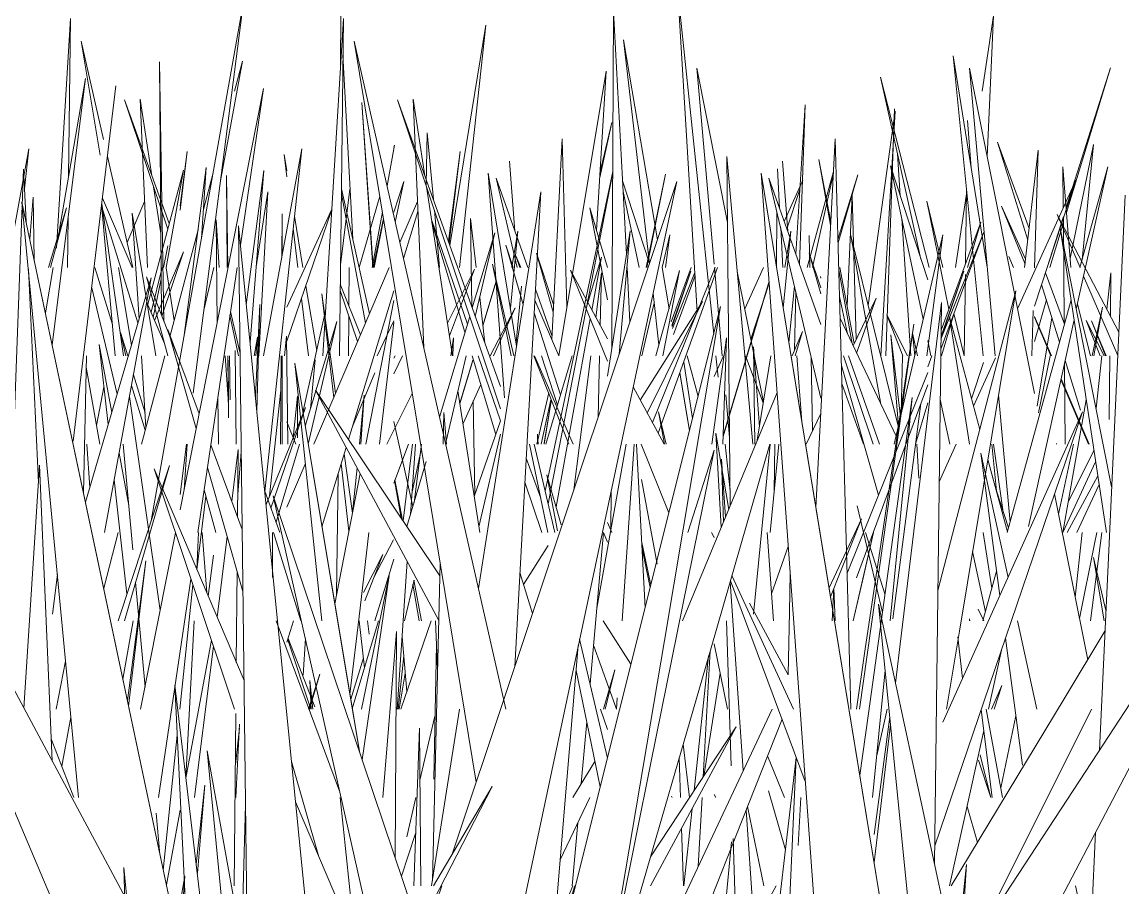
# Model space of a CAD drawing. Header units: millimetres. Extents: x -9575 to 27274, y -4387 to 11354.
# Drawn here: x -6251.98 to -6217.59, y 3088.55 to 3115.61 of the extents above; entities that cross this region are included whole.
import ezdxf

# ---------------------------------------------------------------- set-up
doc = ezdxf.new("R2010")
doc.units = ezdxf.units.MM
doc.layers.add('G-IMPT', color=8, linetype='Continuous', lineweight=9)

# ---------------------------------------------------------------- blocks, each defined once
blk = doc.blocks.new('Grass Array - 25_dwg-V14-North')
at = {"layer": 'G-IMPT'}
for p, q in [((-6230.868, 3106.545), (-6231.478, 3116.58)), ((-6230.356, 3105.85), (-6231.478, 3116.58)), ((-6238.603, 3108.625), (-6237.476, 3115.504)), ((-6238.304, 3107.931), (-6237.476, 3115.504)), ((-6233.172, 3115.046), (-6232.362, 3108.065)), ((-6233.172, 3115.046), (-6232.117, 3108.799)), ((-6232.117, 3108.799), (-6233.172, 3115.046)), ((-6247.617, 3106.445), (-6247.681, 3114.36)), ((-6247.54, 3106.251), (-6247.681, 3114.36)), ((-6221.804, 3107.949), (-6222.867, 3114.548)), ((-6221.938, 3105.172), (-6222.867, 3114.548)), ((-6233.718, 3114.074), (-6235.199, 3105.174)), ((-6235.199, 3105.174), (-6233.718, 3114.074)), ((-6233.718, 3114.074), (-6234.019, 3109.1)), ((-6219.34, 3109.806), (-6217.957, 3114.172)), ((-6219.328, 3109.657), (-6217.957, 3114.172)), ((-6223.616, 3107.931), (-6225.143, 3113.884)), ((-6223.878, 3108.197), (-6225.143, 3113.884)), ((-6241.006, 3107.931), (-6241.353, 3113.087)), ((-6241.002, 3107.931), (-6241.353, 3113.087)), ((-6227.497, 3113.014), (-6227.786, 3108.355)), ((-6227.497, 3113.014), (-6227.673, 3108.038)), ((-6227.673, 3108.038), (-6227.497, 3113.014)), ((-6224.679, 3112.817), (-6225.524, 3106.751)), ((-6224.679, 3112.817), (-6225.128, 3105.172)), ((-6225.128, 3105.172), (-6224.679, 3112.817)), ((-6233.919, 3110.75), (-6233.542, 3112.464)), ((-6233.911, 3110.883), (-6233.542, 3112.464)), ((-6222.304, 3111.049), (-6222.422, 3112.525)), ((-6239.342, 3110.521), (-6239.31, 3112.144)), ((-6239.118, 3110.059), (-6239.31, 3112.144)), ((-6240.566, 3110.487), (-6240.337, 3111.761)), ((-6240.356, 3111.693), (-6240.337, 3111.761)), ((-6221.486, 3111.853), (-6220.537, 3108.79)), ((-6221.486, 3111.853), (-6220.494, 3109.155)), ((-6220.637, 3107.931), (-6220.209, 3111.6)), ((-6220.328, 3107.926), (-6220.209, 3111.6)), ((-6243.779, 3111.468), (-6243.694, 3110.763)), ((-6243.779, 3111.468), (-6243.694, 3110.956)), ((-6243.694, 3110.956), (-6243.779, 3111.468)), ((-6229.84, 3100.49), (-6229.944, 3111.407)), ((-6229.129, 3102.413), (-6229.944, 3111.407)), ((-6226.695, 3109.362), (-6227.071, 3111.31)), ((-6226.7, 3109.262), (-6227.071, 3111.31)), ((-6248.047, 3106.788), (-6246.932, 3110.977)), ((-6247.469, 3107.931), (-6246.932, 3110.977)), ((-6235.622, 3100.948), (-6233.511, 3110.932)), ((-6228.296, 3109.792), (-6228.366, 3111.019)), ((-6219.194, 3107.931), (-6219.439, 3111.076)), ((-6219.429, 3109.794), (-6219.439, 3111.076)), ((-6235.531, 3100.553), (-6233.511, 3110.903)), ((-6226.472, 3108.812), (-6225.851, 3110.828)), ((-6226.469, 3108.704), (-6225.851, 3110.828)), ((-6242.02, 3108.018), (-6241.734, 3110.386)), ((-6222.485, 3108.054), (-6222.452, 3110.364)), ((-6241.439, 3107.932), (-6240.795, 3110.168)), ((-6243.694, 3106.695), (-6242.295, 3109.756)), ((-6243.694, 3105.629), (-6242.297, 3109.713)), ((-6243.459, 3109.535), (-6243.193, 3107.931)), ((-6243.193, 3107.931), (-6243.459, 3109.535)), ((-6241.027, 3107.931), (-6240.713, 3109.671)), ((-6238.922, 3107.931), (-6239.087, 3109.723)), ((-6233.68, 3106.927), (-6234.223, 3109.795)), ((-6233.676, 3107.931), (-6234.223, 3109.795)), ((-6228.395, 3107.966), (-6228.378, 3109.669)), ((-6219.934, 3107.931), (-6219.427, 3109.531)), ((-6218.906, 3107.934), (-6219.618, 3109.591)), ((-6217.693, 3105.916), (-6219.618, 3109.591)), ((-6245.879, 3106.197), (-6245.912, 3109.423)), ((-6245.811, 3107.931), (-6245.912, 3109.423)), ((-6237.776, 3107.931), (-6237.953, 3109.47)), ((-6237.912, 3106.703), (-6237.953, 3109.47)), ((-6219.852, 3107.931), (-6219.425, 3109.337)), ((-6219.401, 3106.181), (-6219.426, 3109.471)), ((-6243.5, 3109.151), (-6243.354, 3107.931)), ((-6228.191, 3107.931), (-6228.261, 3109.172)), ((-6227.351, 3107.931), (-6227.368, 3108.937)), ((-6247.555, 3107.931), (-6247.418, 3108.609)), ((-6236.623, 3107.931), (-6236.851, 3108.637)), ((-6236.313, 3106.78), (-6236.851, 3108.637)), ((-6247.831, 3106.283), (-6246.929, 3108.429)), ((-6247.606, 3106.417), (-6246.929, 3108.429)), ((-6236.419, 3107.931), (-6236.539, 3108.303)), ((-6236.38, 3107.931), (-6236.539, 3108.303)), ((-6233.867, 3108.254), (-6234.338, 3106.667)), ((-6233.867, 3108.254), (-6234.166, 3106.607)), ((-6220.983, 3107.931), (-6221.13, 3108.274)), ((-6220.984, 3107.931), (-6221.13, 3108.274)), ((-6249.702, 3107.931), (-6249.149, 3106.158)), ((-6249.149, 3106.158), (-6249.702, 3107.931)), ((-6247.942, 3106.543), (-6247.59, 3107.931)), ((-6241.758, 3106.745), (-6241.75, 3107.931)), ((-6232.272, 3103.087), (-6230.305, 3107.931)), ((-6232.095, 3102.758), (-6230.232, 3107.931)), ((-6231.97, 3107.931), (-6231.752, 3106.644)), ((-6231.752, 3106.644), (-6231.97, 3107.931)), ((-6226.029, 3105.561), (-6226.446, 3107.864)), ((-6225.96, 3105.556), (-6226.418, 3107.931)), ((-6247.871, 3106.376), (-6247.626, 3107.582)), ((-6222.524, 3105.172), (-6222.489, 3107.713)), ((-6219.985, 3107.769), (-6219.394, 3106.161)), ((-6217.727, 3105.187), (-6218.792, 3107.668)), ((-6218.066, 3106.628), (-6217.94, 3107.771)), ((-6217.955, 3106.416), (-6217.94, 3107.771)), ((-6249.798, 3107.297), (-6249.005, 3103.974)), ((-6243.1, 3107.367), (-6242.764, 3105.34)), ((-6242.764, 3105.34), (-6243.1, 3107.367)), ((-6241.484, 3105.618), (-6242.03, 3107.221)), ((-6241.392, 3105.835), (-6242.027, 3107.414)), ((-6220.106, 3107.4), (-6219.548, 3105.6)), ((-6243.237, 3106.965), (-6243.022, 3105.172)), ((-6237.504, 3105.567), (-6237.669, 3107.002)), ((-6235.198, 3105.172), (-6235.944, 3106.914)), ((-6232.252, 3107.118), (-6232.066, 3105.515)), ((-6226.174, 3105.865), (-6226.423, 3107.025)), ((-6220.328, 3105.624), (-6219.958, 3106.923)), ((-6243.194, 3103.4), (-6242.489, 3106.584)), ((-6237.347, 3105.172), (-6236.561, 3106.671)), ((-6237.237, 3105.172), (-6236.561, 3106.671)), ((-6235.142, 3103.957), (-6235.966, 3106.52)), ((-6224.446, 3105.172), (-6224.94, 3106.457)), ((-6224.302, 3105.172), (-6224.94, 3106.457)), ((-6220.417, 3105.172), (-6220.371, 3106.591)), ((-6241.769, 3105.172), (-6241.76, 3106.429)), ((-6234.217, 3106.328), (-6235.283, 3100.457)), ((-6219.802, 3105.172), (-6220.328, 3106.401)), ((-6219.813, 3105.172), (-6220.328, 3106.385)), ((-6220.248, 3103.603), (-6219.783, 3106.358)), ((-6218.28, 3105.172), (-6218.717, 3106.279)), ((-6218.156, 3105.172), (-6218.717, 3106.279)), ((-6248.892, 3105.907), (-6248.669, 3105.172)), ((-6248.892, 3105.907), (-6248.733, 3105.172)), ((-6244.614, 3105.761), (-6244.72, 3105.172)), ((-6244.72, 3105.172), (-6244.614, 3105.761)), ((-6244.614, 3105.761), (-6244.665, 3105.172)), ((-6224.819, 3105.827), (-6224.582, 3102.991)), ((-6224.819, 3105.827), (-6224.517, 3103.271)), ((-6224.517, 3103.271), (-6224.819, 3105.827)), ((-6224.074, 3105.172), (-6224.144, 3105.882)), ((-6223.99, 3105.172), (-6224.144, 3105.882)), ((-6250.054, 3100.893), (-6249.959, 3105.172)), ((-6245.531, 3103.831), (-6245.623, 3105.172)), ((-6235.237, 3103.635), (-6235.733, 3105.172)), ((-6234.781, 3105.172), (-6235.6, 3102.413)), ((-6230.216, 3104.51), (-6230.285, 3105.172)), ((-6228.805, 3103.707), (-6229.358, 3105.172)), ((-6227.267, 3102.824), (-6227.305, 3105.121)), ((-6224.499, 3103.347), (-6224.459, 3105.172)), ((-6218.406, 3103.542), (-6218.226, 3105.172)), ((-6217.991, 3103.183), (-6217.969, 3105.172)), ((-6249.966, 3104.82), (-6249.54, 3102.413)), ((-6249.54, 3102.413), (-6249.966, 3104.82)), ((-6245.525, 3103.736), (-6245.532, 3105.04)), ((-6222.296, 3103.834), (-6221.918, 3104.966)), ((-6219.372, 3102.413), (-6219.392, 3104.942)), ((-6219.372, 3105.031), (-6218.889, 3103.474)), ((-6248.491, 3104.586), (-6248.131, 3103.398)), ((-6231.415, 3104.647), (-6231.159, 3103.136)), ((-6231.11, 3102.844), (-6231.415, 3104.647)), ((-6218.643, 3102.413), (-6219.502, 3104.439)), ((-6218.621, 3102.413), (-6219.497, 3104.461)), ((-6248.554, 3104.247), (-6248.121, 3102.857)), ((-6248.121, 3102.857), (-6248.554, 3104.247)), ((-6238.191, 3103.059), (-6237.639, 3104.283)), ((-6245.839, 3102.413), (-6245.854, 3103.882)), ((-6243.367, 3103.92), (-6243.498, 3102.616)), ((-6243.498, 3102.616), (-6243.367, 3103.92)), ((-6243.367, 3103.92), (-6243.368, 3102.614)), ((-6237.826, 3100.817), (-6237.869, 3103.772)), ((-6235.888, 3102.413), (-6235.513, 3104.02)), ((-6235.753, 3102.413), (-6235.448, 3103.799)), ((-6235.659, 3102.413), (-6235.436, 3103.755)), ((-6235.436, 3103.755), (-6235.652, 3102.452)), ((-6231.893, 3102.413), (-6232.081, 3103.426)), ((-6231.838, 3102.413), (-6232.081, 3103.426)), ((-6235.864, 3102.413), (-6235.862, 3102.727)), ((-6235.841, 3102.413), (-6235.862, 3102.727)), ((-6249.949, 3102.413), (-6249.859, 3101.063)), ((-6235.659, 3102.413), (-6235.652, 3102.452)), ((-6229.997, 3102.413), (-6229.845, 3100.961)), ((-6228.462, 3100.921), (-6228.448, 3102.413)), ((-6221.665, 3102.413), (-6221.521, 3100.955)), ((-6232.118, 3098.666), (-6232.617, 3101.307)), ((-6219.056, 3097.636), (-6218.834, 3099.654)), ((-6218.575, 3096.895), (-6218.225, 3099.654)), ((-6218.574, 3096.895), (-6218.225, 3099.654)), ((-6218.45, 3099.306), (-6218.38, 3099.654)), ((-6240.978, 3098.251), (-6240.36, 3099.43)), ((-6232.323, 3098.007), (-6232.607, 3099.347)), ((-6218.45, 3099.306), (-6218.923, 3096.967)), ((-6232.342, 3097.932), (-6232.599, 3099.197)), ((-6240.949, 3096.895), (-6240.356, 3098.821)), ((-6241.701, 3094.449), (-6241.303, 3095.743))]:
    blk.add_line(p, q, dxfattribs=at)
blk = doc.blocks.new('Grass Array - 25_dwg-V18-North')
at = {"layer": 'G-IMPT'}
for p, q in [((-6241.088, 3109.15), (-6241.353, 3113.087)), ((-6241.085, 3109.159), (-6241.353, 3113.087)), ((-6220.983, 3107.931), (-6221.13, 3108.274)), ((-6220.984, 3107.931), (-6221.13, 3108.274))]:
    blk.add_line(p, q, dxfattribs=at)
blk = doc.blocks.new('Grass Array - Grass Array-440235-North')
for name in ['Grass Array - 25_dwg-V14-North', 'Grass Array - 25_dwg-V18-North']:
    blk.add_blockref(name, (0, 0))
blk = doc.blocks.new('Grass Array - 25_dwg-V28-North')
at = {"layer": 'G-IMPT'}
for p, q in [((-6229.184, 3105.632), (-6228.627, 3107.507)), ((-6229.182, 3105.622), (-6228.627, 3107.501))]:
    blk.add_line(p, q, dxfattribs=at)
blk = doc.blocks.new('Grass Array - 25_dwg-V29-North')
at = {"layer": 'G-IMPT'}
for p, q in [((-6224.25, 3105.172), (-6224.102, 3106.166)), ((-6224.242, 3105.172), (-6224.102, 3106.166)), ((-6224.524, 3103.336), (-6224.305, 3104.804)), ((-6224.503, 3103.33), (-6224.297, 3104.783))]:
    blk.add_line(p, q, dxfattribs=at)
blk = doc.blocks.new('Grass Array - 25_dwg-V32-North')
at = {"layer": 'G-IMPT'}
for p, q in [((-6229.32, 3105.172), (-6228.627, 3107.507)), ((-6229.315, 3105.172), (-6228.627, 3107.501))]:
    blk.add_line(p, q, dxfattribs=at)
blk = doc.blocks.new('Grass Array - 25_dwg-V33-North')
at = {"layer": 'G-IMPT'}
for p in [(-6224.565, 3103.062), (-6224.503, 3103.33)]:
    blk.add_line(p, (-6224.102, 3106.166), dxfattribs=at)
blk = doc.blocks.new('Grass Array - 25_dwg-V36-North')
at = {"layer": 'G-IMPT'}
for p, q in [((-6230.058, 3102.654), (-6228.627, 3107.501)), ((-6230.057, 3102.686), (-6228.627, 3107.507))]:
    blk.add_line(p, q, dxfattribs=at)
blk = doc.blocks.new('Grass Array - 25_dwg-V35-North')
at = {"layer": 'G-IMPT'}
for p in [(-7392.965, 3103.062), (-7392.903, 3103.33)]:
    blk.add_line(p, (-7392.502, 3106.166), dxfattribs=at)
blk = doc.blocks.new('Grass Array - Grass Array-440908-North')
for name, p in [('Grass Array - 25_dwg-V32-North', (0, 0)), ('Grass Array - 25_dwg-V36-North', (0, 0)), ('Grass Array - 25_dwg-V36-North', (0, 0)), ('Grass Array - 25_dwg-V28-North', (0, 0)), ('Grass Array - 25_dwg-V33-North', (0, 0)), ('Grass Array - 25_dwg-V35-North', (1168.4, 0)), ('Grass Array - 25_dwg-V35-North', (1168.4, 0)), ('Grass Array - 25_dwg-V29-North', (0, 0))]:
    blk.add_blockref(name, p)
blk = doc.blocks.new('Grass Array - 25_dwg-V38-North')
at = {"layer": 'G-IMPT'}
for p, q in [((-6237.568, 3106.122), (-6237.157, 3107.507)), ((-6237.567, 3106.112), (-6237.157, 3107.501)), ((-6238.289, 3103.692), (-6237.888, 3105.044)), ((-6238.286, 3103.676), (-6237.888, 3105.026))]:
    blk.add_line(p, q, dxfattribs=at)
blk = doc.blocks.new('Grass Array - 25_dwg-V42-North')
at = {"layer": 'G-IMPT'}
for p, q in [((-6250.899, 3108.542), (-6250.46, 3115.713)), ((-6250.518, 3110.766), (-6250.46, 3115.713)), ((-6240.356, 3109.668), (-6240.036, 3110.626)), ((-6240.308, 3109.348), (-6240.036, 3110.626)), ((-6228.148, 3109.375), (-6227.567, 3110.659)), ((-6244.658, 3107.952), (-6244.289, 3110.298)), ((-6244.57, 3105.172), (-6244.289, 3110.298)), ((-6228.065, 3109.141), (-6227.661, 3110.373)), ((-6248.693, 3108.713), (-6248.146, 3109.994)), ((-6250.551, 3107.931), (-6250.533, 3109.507)), ((-6240.997, 3107.931), (-6240.679, 3109.462)), ((-6240.972, 3107.931), (-6240.673, 3109.429)), ((-6231.683, 3106.233), (-6231.06, 3107.931)), ((-6229.386, 3106.644), (-6228.803, 3107.931)), ((-6237.568, 3106.122), (-6237.157, 3107.507)), ((-6237.567, 3106.112), (-6237.157, 3107.501)), ((-6231.648, 3106.024), (-6230.943, 3107.779)), ((-6231.617, 3105.841), (-6230.937, 3107.684)), ((-6229.196, 3105.693), (-6228.622, 3107.441)), ((-6240.356, 3105.104), (-6240.313, 3105.172)), ((-6240.079, 3105.172), (-6240.356, 3104.609)), ((-6230.342, 3104.532), (-6230.053, 3105.172)), ((-6238.289, 3103.692), (-6237.888, 3105.044)), ((-6238.286, 3103.676), (-6237.888, 3105.026)), ((-6249.644, 3103.003), (-6249.413, 3104.194))]:
    blk.add_line(p, q, dxfattribs=at)
blk = doc.blocks.new('Grass Array - 25_dwg-V45-North')
at = {"layer": 'G-IMPT'}
for p, q in [((-6242.024, 3114.176), (-6242.015, 3115.929)), ((-6221.969, 3113.449), (-6221.613, 3115.803)), ((-6221.805, 3111.395), (-6221.613, 3115.803)), ((-6249.425, 3111.932), (-6250.123, 3115.009)), ((-6249.536, 3111.445), (-6250.123, 3115.009)), ((-6241.639, 3108.822), (-6241.943, 3114.579)), ((-6230.342, 3108.036), (-6230.888, 3114.165)), ((-6229.925, 3109.342), (-6230.888, 3114.165)), ((-6247.377, 3109.305), (-6248.767, 3113.171)), ((-6247.422, 3109.136), (-6248.767, 3113.171)), ((-6248.057, 3107.931), (-6248.284, 3113.195)), ((-6247.915, 3110.802), (-6248.284, 3113.195)), ((-6224.974, 3105.172), (-6224.703, 3112.896)), ((-6235.417, 3105.684), (-6235.089, 3111.957)), ((-6234.945, 3106.703), (-6235.089, 3111.957)), ((-6252.953, 3105.172), (-6251.762, 3111.647)), ((-6251.897, 3110.394), (-6251.762, 3111.647)), ((-6219.216, 3108.211), (-6218.481, 3111.778)), ((-6218.84, 3108.175), (-6218.481, 3111.778)), ((-6248.516, 3107.931), (-6249.305, 3111.408)), ((-6247.035, 3109.863), (-6246.811, 3111.56)), ((-6247.035, 3109.726), (-6246.811, 3111.56)), ((-6236.571, 3109.074), (-6236.733, 3111.262)), ((-6224.524, 3110.179), (-6224.61, 3111.485)), ((-6227.437, 3107.931), (-6226.612, 3110.931)), ((-6237.403, 3110.884), (-6236.893, 3103.865)), ((-6237.403, 3110.884), (-6236.517, 3105.479)), ((-6236.517, 3105.479), (-6237.403, 3110.884)), ((-6236.498, 3107.931), (-6237.158, 3110.726)), ((-6236.165, 3107.931), (-6237.158, 3110.726)), ((-6232.364, 3108.06), (-6233.205, 3110.644)), ((-6227.264, 3107.931), (-6226.615, 3110.881)), ((-6247.637, 3108.999), (-6247.862, 3110.457)), ((-6232.681, 3107.931), (-6233.188, 3110.314)), ((-6222.802, 3107.931), (-6222.454, 3110.233)), ((-6226.185, 3106.725), (-6226.024, 3110.195)), ((-6225.899, 3105.683), (-6226.024, 3110.195)), ((-6223.191, 3107.931), (-6223.691, 3110.012)), ((-6223.006, 3106.632), (-6223.691, 3110.012)), ((-6220.624, 3108.043), (-6221.359, 3109.856)), ((-6220.607, 3108.191), (-6221.359, 3109.856)), ((-6224.193, 3105.172), (-6224.476, 3109.462)), ((-6236.712, 3106.664), (-6236.478, 3109.073)), ((-6236.661, 3107.931), (-6236.478, 3109.073)), ((-6231.726, 3108.96), (-6231.965, 3107.931)), ((-6231.965, 3107.931), (-6231.726, 3108.96)), ((-6231.726, 3108.96), (-6231.86, 3107.931)), ((-6223.666, 3108.932), (-6223.663, 3108.938)), ((-6223.666, 3108.932), (-6223.663, 3108.938)), ((-6235.36, 3106.775), (-6235.898, 3108.386)), ((-6235.372, 3106.543), (-6235.898, 3108.386)), ((-6248.556, 3105.504), (-6248.956, 3107.931)), ((-6247.218, 3106.282), (-6247.471, 3107.921)), ((-6246.293, 3106.597), (-6245.983, 3107.931)), ((-6231.664, 3106.121), (-6231.071, 3107.821)), ((-6231.659, 3106.091), (-6231.071, 3107.821)), ((-6230.087, 3105.172), (-6230.333, 3107.931)), ((-6228.803, 3103.724), (-6229.618, 3107.807)), ((-6236.362, 3107.356), (-6236.535, 3105.588)), ((-6235.411, 3105.807), (-6235.926, 3107.256)), ((-6232.219, 3106.836), (-6232.605, 3105.172)), ((-6232.605, 3105.172), (-6232.219, 3106.836)), ((-6218.583, 3105.172), (-6218.985, 3106.79)), ((-6245.475, 3106.448), (-6245.211, 3105.172)), ((-6245.458, 3106.558), (-6245.162, 3105.285)), ((-6222.528, 3105.172), (-6222.847, 3106.496)), ((-6238.49, 3105.741), (-6238.568, 3105.172)), ((-6238.49, 3105.741), (-6238.508, 3105.172)), ((-6238.508, 3105.172), (-6238.49, 3105.741)), ((-6231.186, 3105.172), (-6230.844, 3103.903)), ((-6220.207, 3103.397), (-6219.842, 3105.172)), ((-6231.294, 3104.982), (-6231.017, 3103.213)), ((-6229.861, 3102.628), (-6229.979, 3103.955)), ((-6243.694, 3103.118), (-6243.416, 3102.413)), ((-6223.941, 3101.35), (-6224.011, 3102.413))]:
    blk.add_line(p, q, dxfattribs=at)
blk = doc.blocks.new('Grass Array - Grass Array-V47-North')
for name in ['Grass Array - 25_dwg-V42-North', 'Grass Array - 25_dwg-V45-North', 'Grass Array - 25_dwg-V38-North', 'Grass Array - 25_dwg-V38-North', 'Grass Array - 25_dwg-V38-North']:
    blk.add_blockref(name, (0, 0))
blk = doc.blocks.new('Grass Array - 25_dwg-V49-North')
at = {"layer": 'G-IMPT'}
for p, q in [((-6242.575, 3105.172), (-6241.93, 3115.713)), ((-6242.054, 3105.172), (-6241.93, 3115.713)), ((-6245.771, 3110.645), (-6245.085, 3114.378)), ((-6245.33, 3113.449), (-6245.085, 3114.378)), ((-6251.032, 3105.514), (-6249.991, 3113.84)), ((-6250.809, 3109.067), (-6249.991, 3113.84)), ((-6249.041, 3113.616), (-6250.373, 3102.504)), ((-6246.75, 3101.795), (-6244.426, 3113.531)), ((-6245.151, 3108.635), (-6244.426, 3113.531)), ((-6246.906, 3105.821), (-6246.216, 3111.055)), ((-6246.369, 3108.838), (-6246.216, 3111.055)), ((-6246.306, 3109.742), (-6246.002, 3110.897)), ((-6238.53, 3089.6), (-6231.506, 3110.626)), ((-6233.909, 3099.32), (-6231.506, 3110.626)), ((-6232.467, 3107.931), (-6231.859, 3110.854)), ((-6232.441, 3107.931), (-6231.859, 3110.854)), ((-6220.856, 3106.644), (-6219.037, 3110.659)), ((-6220.328, 3106.723), (-6219.037, 3110.659)), ((-6237.5, 3099.239), (-6235.759, 3110.298)), ((-6236.573, 3095.458), (-6235.759, 3110.298)), ((-6249.061, 3105.172), (-6249.486, 3109.902)), ((-6248.799, 3105.172), (-6249.483, 3109.927)), ((-6240.163, 3108.713), (-6239.616, 3109.994)), ((-6251.149, 3107.931), (-6250.589, 3109.803)), ((-6251.089, 3107.931), (-6250.589, 3109.803)), ((-6248.318, 3106.316), (-6248.531, 3109.633)), ((-6247.793, 3105.172), (-6248.531, 3109.633)), ((-6240.05, 3108.214), (-6239.603, 3109.685)), ((-6244.12, 3098.254), (-6245.211, 3109.239)), ((-6244.921, 3085.859), (-6245.211, 3109.239)), ((-6223.247, 3105.976), (-6222.007, 3109.353)), ((-6222.425, 3107.931), (-6222.007, 3109.353)), ((-6247.353, 3105.772), (-6246.472, 3109.114)), ((-6223.254, 3105.387), (-6221.908, 3109.035)), ((-6223.251, 3105.693), (-6221.908, 3109.035)), ((-6251.245, 3106.522), (-6251.004, 3107.931)), ((-6246.48, 3099.654), (-6245.255, 3107.931)), ((-6242.853, 3102.413), (-6240.497, 3107.931)), ((-6237.829, 3107.88), (-6238.675, 3106.194)), ((-6238.615, 3105.804), (-6237.829, 3107.88)), ((-6232.161, 3105.172), (-6231.42, 3107.844)), ((-6231.942, 3105.172), (-6231.42, 3107.844)), ((-6249.993, 3100.606), (-6247.938, 3107.612)), ((-6249.394, 3099.654), (-6247.938, 3107.612)), ((-6230.058, 3102.654), (-6228.627, 3107.501)), ((-6230.057, 3102.686), (-6228.627, 3107.507)), ((-6241.768, 3102.562), (-6240.356, 3107.206)), ((-6241.229, 3102.413), (-6240.356, 3106.909)), ((-6232.653, 3103.795), (-6230.707, 3106.876)), ((-6230.707, 3106.876), (-6232.431, 3103.384)), ((-6223.235, 3105.172), (-6222.853, 3106.476)), ((-6243.124, 3102.982), (-6242.135, 3106.248)), ((-6243.026, 3102.413), (-6242.135, 3106.248)), ((-6240.878, 3105.172), (-6240.356, 3106.269)), ((-6240.805, 3102.413), (-6240.356, 3106.214)), ((-6227.901, 3105.172), (-6227.584, 3105.938)), ((-6227.805, 3105.172), (-6227.584, 3105.938)), ((-6248.101, 3102.933), (-6248.245, 3105.172)), ((-6248.177, 3102.642), (-6247.511, 3105.172)), ((-6245.308, 3105.341), (-6245.281, 3102.413)), ((-6223.666, 3104.834), (-6223.542, 3105.172)), ((-6222.233, 3103.603), (-6221.551, 3105.108)), ((-6242.961, 3103.52), (-6242.815, 3105.054)), ((-6241.646, 3102.965), (-6240.945, 3104.645)), ((-6226.186, 3098.384), (-6223.666, 3104.658)), ((-6225.891, 3098.241), (-6223.666, 3104.271)), ((-6247.656, 3097.221), (-6248.617, 3103.902)), ((-6239.778, 3103.996), (-6240.572, 3102.413)), ((-6231.329, 3096.895), (-6228.375, 3104.029)), ((-6224.046, 3102.413), (-6223.666, 3103.705)), ((-6244.346, 3100.526), (-6243.115, 3103.561)), ((-6244.196, 3100.418), (-6243.115, 3103.561)), ((-6237.839, 3100.777), (-6237.018, 3103.148)), ((-6237.694, 3099.83), (-6237.018, 3102.729)), ((-6248.516, 3099.117), (-6248.812, 3102.413)), ((-6248.177, 3102.642), (-6248.238, 3102.413)), ((-6246.912, 3100.978), (-6246.813, 3102.413)), ((-6244.036, 3099.974), (-6243.297, 3102.413)), ((-6242.599, 3099.83), (-6241.843, 3102.314)), ((-6240.356, 3101.2), (-6239.898, 3102.413)), ((-6240.064, 3100.017), (-6239.766, 3102.413)), ((-6239.836, 3100.213), (-6239.673, 3102.413)), ((-6230.617, 3095.442), (-6228.603, 3102.413)), ((-6223.305, 3101.237), (-6222.772, 3102.413)), ((-6222.135, 3083.187), (-6212.219, 3102.146)), ((-6218.353, 3092.776), (-6212.219, 3102.146)), ((-6251.426, 3101.756), (-6251.915, 3094.165)), ((-6251.426, 3101.756), (-6251.029, 3092.514)), ((-6248.972, 3096.895), (-6247.369, 3101.747)), ((-6248.774, 3096.895), (-6247.369, 3101.747)), ((-6246.75, 3101.795), (-6247.035, 3100.359)), ((-6243.694, 3100.442), (-6243.121, 3101.785)), ((-6242.197, 3097.424), (-6241.407, 3101.497)), ((-6242.141, 3097.713), (-6242.097, 3101.48)), ((-6246.23, 3100.795), (-6246.506, 3098.489)), ((-6248.965, 3099.654), (-6249.423, 3097.915)), ((-6247.177, 3099.641), (-6248.267, 3094.136)), ((-6244.148, 3098.254), (-6244.151, 3099.654)), ((-6241.41, 3097.296), (-6241.131, 3099.654)), ((-6237.5, 3099.239), (-6237.71, 3097.907)), ((-6233.909, 3099.32), (-6237.665, 3081.643)), ((-6236.296, 3098.028), (-6235.525, 3099.248)), ((-6241.301, 3097.78), (-6240.698, 3098.969)), ((-6241.265, 3097.517), (-6240.698, 3098.969)), ((-6250.871, 3098.342), (-6251.019, 3097.106)), ((-6247.705, 3091.377), (-6246.695, 3098.201)), ((-6244.12, 3098.254), (-6242.615, 3083.1)), ((-6248.131, 3094.822), (-6248.425, 3098.101)), ((-6241.41, 3097.296), (-6241.727, 3094.607)), ((-6243.694, 3096.225), (-6243.491, 3096.895)), ((-6240.139, 3094.136), (-6239.184, 3096.895)), ((-6240.7, 3091.377), (-6240.275, 3096.557)), ((-6240.31, 3089.494), (-6240.275, 3096.557)), ((-6243.116, 3096.341), (-6243.186, 3095.201)), ((-6250.904, 3094.136), (-6250.614, 3095.637)), ((-6230.617, 3095.442), (-6234.029, 3083.637)), ((-6243.018, 3094.136), (-6242.662, 3095.231)), ((-6242.994, 3094.136), (-6242.662, 3095.231)), ((-6233.8, 3094.136), (-6233.448, 3095.368)), ((-6233.753, 3094.136), (-6233.448, 3095.368)), ((-6245.789, 3083.1), (-6247.198, 3094.888)), ((-6246.806, 3086.7), (-6247.198, 3094.888)), ((-6238.304, 3094.136), (-6239.173, 3088.618)), ((-6250.448, 3093.888), (-6250.73, 3092.35)), ((-6239.071, 3093.916), (-6239.538, 3091.914)), ((-6232.327, 3088.618), (-6229.658, 3093.579)), ((-6232.327, 3089.525), (-6229.658, 3093.579)), ((-6218.353, 3092.776), (-6222.648, 3086.215)), ((-6234.76, 3091.377), (-6234.068, 3092.502)), ((-6239.565, 3087.283), (-6237.276, 3091.715)), ((-6239.112, 3088.618), (-6237.276, 3091.715)), ((-6239.663, 3091.377), (-6239.949, 3090.146)), ((-6235.151, 3089.43), (-6234.228, 3091.377)), ((-6247.663, 3089.595), (-6247.778, 3090.886)), ((-6240.116, 3088.917), (-6239.672, 3090.247)), ((-6239.434, 3086.894), (-6238.858, 3088.618)), ((-6237.657, 3081.618), (-6234.758, 3088.618))]:
    blk.add_line(p, q, dxfattribs=at)
blk = doc.blocks.new('Grass Array - 25_dwg-V50-North')
at = {"layer": 'G-IMPT'}
for p, q in [((-6247.941, 3100.018), (-6245.05, 3116.238)), ((-6246.626, 3104.011), (-6245.05, 3116.238)), ((-6233.541, 3105.445), (-6233.485, 3115.929)), ((-6233.084, 3108.352), (-6233.485, 3115.929)), ((-6236.854, 3094.136), (-6241.593, 3115.009)), ((-6239.614, 3103.006), (-6241.593, 3115.009)), ((-6221.557, 3105.172), (-6222.358, 3114.165)), ((-6220.328, 3104.003), (-6222.358, 3114.165)), ((-6237.018, 3104.215), (-6240.237, 3113.171)), ((-6237.018, 3103.514), (-6240.237, 3113.171)), ((-6239.42, 3105.437), (-6239.754, 3113.195)), ((-6239.385, 3110.802), (-6239.754, 3113.195)), ((-6227.162, 3100.44), (-6226.559, 3111.957)), ((-6226.247, 3100.586), (-6226.559, 3111.957)), ((-6244.423, 3105.172), (-6243.231, 3111.647)), ((-6244.386, 3100.933), (-6243.231, 3111.647)), ((-6238.65, 3108.756), (-6238.281, 3111.56)), ((-6238.629, 3108.699), (-6238.281, 3111.56)), ((-6228.041, 3109.074), (-6228.203, 3111.262)), ((-6252.337, 3099.983), (-6251.926, 3111.004)), ((-6251.848, 3109.371), (-6251.926, 3111.004)), ((-6244.965, 3106.767), (-6244.416, 3110.964)), ((-6244.848, 3105.588), (-6244.416, 3110.964)), ((-6223.808, 3106.322), (-6224.828, 3111.113)), ((-6223.666, 3107.545), (-6224.828, 3111.113)), ((-6219.021, 3106.628), (-6218.04, 3111.084)), ((-6218.907, 3107.931), (-6218.04, 3111.084)), ((-6245.563, 3107.931), (-6245.586, 3110.805)), ((-6245.537, 3107.931), (-6245.586, 3110.805)), ((-6228.873, 3110.884), (-6226.875, 3083.386)), ((-6228.873, 3110.884), (-6227.058, 3099.806)), ((-6218.598, 3048.153), (-6228.873, 3110.884)), ((-6227.004, 3103.849), (-6228.628, 3110.726)), ((-6227.004, 3106.154), (-6228.628, 3110.726)), ((-6241.994, 3110.237), (-6241.236, 3106.199)), ((-6241.992, 3110.394), (-6241.114, 3106.487)), ((-6241.114, 3106.487), (-6241.992, 3110.394)), ((-6238.517, 3105.172), (-6239.332, 3110.457)), ((-6251.976, 3109.974), (-6250.21, 3091.377)), ((-6251.976, 3109.974), (-6249.676, 3099.11)), ((-6247.178, 3087.307), (-6251.976, 3109.974)), ((-6251.731, 3108.818), (-6251.631, 3110.134)), ((-6251.594, 3108.171), (-6251.631, 3110.134)), ((-6248.536, 3107.931), (-6249.462, 3110.098)), ((-6218.01, 3099.088), (-6217.494, 3110.195)), ((-6248.351, 3106.204), (-6249.49, 3109.865)), ((-6243.858, 3108.241), (-6243.849, 3109.607)), ((-6243.847, 3108.301), (-6243.849, 3109.607)), ((-6238.056, 3106.161), (-6239.169, 3109.399)), ((-6238.13, 3105.915), (-6239.161, 3109.346)), ((-6237.902, 3106.675), (-6237.2, 3109.02)), ((-6237.807, 3106.409), (-6237.2, 3109.02)), ((-6233.68, 3104.543), (-6232.97, 3109.077)), ((-6233.31, 3105.226), (-6232.97, 3109.077)), ((-6228.182, 3106.664), (-6227.948, 3109.073)), ((-6228.131, 3107.931), (-6227.948, 3109.073)), ((-6224.585, 3102.978), (-6226.069, 3108.938)), ((-6225.127, 3103.66), (-6226.069, 3108.938)), ((-6223.196, 3108.96), (-6224.716, 3102.413)), ((-6224.716, 3102.413), (-6223.196, 3108.96)), ((-6223.196, 3108.96), (-6223.689, 3105.172)), ((-6218.083, 3099.654), (-6219.526, 3109.165)), ((-6217.917, 3101.087), (-6219.526, 3109.165)), ((-6227.004, 3107.297), (-6227.368, 3108.386)), ((-6227.004, 3107.112), (-6227.368, 3108.386)), ((-6251.461, 3101.22), (-6251.777, 3107.887)), ((-6237.273, 3108.038), (-6236.681, 3105.172)), ((-6237.273, 3108.038), (-6236.605, 3105.172)), ((-6233.68, 3105.007), (-6234.834, 3107.847)), ((-6233.68, 3105.704), (-6234.834, 3107.847)), ((-6232.972, 3106.238), (-6233.061, 3107.931)), ((-6223.25, 3105.733), (-6222.541, 3107.821)), ((-6223.249, 3105.789), (-6222.541, 3107.821)), ((-6247.416, 3105.172), (-6248.086, 3107.642)), ((-6247.118, 3105.172), (-6248.086, 3107.642)), ((-6234.041, 3106.375), (-6233.863, 3107.77)), ((-6233.903, 3106.118), (-6233.863, 3107.77)), ((-6227.004, 3107.603), (-6227.021, 3107.652)), ((-6227.004, 3107.615), (-6227.021, 3107.652)), ((-6227.832, 3107.356), (-6228.005, 3105.588)), ((-6227.793, 3107.188), (-6227.828, 3105.347)), ((-6223.347, 3097.84), (-6220.909, 3107.201)), ((-6222.677, 3096.571), (-6220.909, 3107.201)), ((-6247.52, 3105.556), (-6248.069, 3106.839)), ((-6244.543, 3106.781), (-6244.682, 3103.909)), ((-6244.543, 3106.781), (-6244.637, 3103.46)), ((-6242.605, 3107.113), (-6242.233, 3103.865)), ((-6242.605, 3107.113), (-6242.172, 3104.009)), ((-6225.993, 3105.486), (-6225.281, 3106.976)), ((-6225.887, 3105.261), (-6225.281, 3106.976)), ((-6224.492, 3096.424), (-6223.237, 3106.841)), ((-6223.451, 3089.298), (-6223.237, 3106.841)), ((-6221.183, 3099.654), (-6219.185, 3106.92)), ((-6244.867, 3048), (-6230.138, 3106.72)), ((-6231.898, 3096.276), (-6230.138, 3106.72)), ((-6218.53, 3105.172), (-6218.207, 3106.696)), ((-6218.473, 3105.172), (-6218.207, 3106.696)), ((-6238.925, 3103.258), (-6237.982, 3106.407)), ((-6224.657, 3102.668), (-6226.405, 3106.353)), ((-6225.803, 3094.136), (-6224.102, 3106.166)), ((-6225.627, 3095.946), (-6224.102, 3106.166)), ((-6222.985, 3106.395), (-6222.362, 3102.413)), ((-6222.985, 3106.395), (-6222.036, 3102.871)), ((-6220.513, 3099.847), (-6219.092, 3106.304)), ((-6218.111, 3105.172), (-6218.542, 3106.267)), ((-6218.084, 3105.172), (-6218.542, 3106.267)), ((-6246.53, 3102.906), (-6247.416, 3105.997)), ((-6246.439, 3103.368), (-6247.416, 3105.997)), ((-6243.711, 3105.791), (-6243.776, 3105.172)), ((-6243.711, 3105.791), (-6243.671, 3102.413)), ((-6249.172, 3103.404), (-6249.562, 3105.532)), ((-6249.283, 3103.025), (-6249.562, 3105.532)), ((-6229.96, 3105.741), (-6230.415, 3102.413)), ((-6229.96, 3105.741), (-6230.066, 3102.413)), ((-6230.066, 3102.413), (-6229.96, 3105.741)), ((-6228.925, 3102.958), (-6229.107, 3105.453)), ((-6229.073, 3102.413), (-6229.107, 3105.453)), ((-6223.564, 3105.172), (-6223.666, 3105.654)), ((-6245.526, 3103.234), (-6245.542, 3105.172)), ((-6245.467, 3103.804), (-6245.49, 3105.172)), ((-6243.9, 3102.413), (-6243.88, 3105.172)), ((-6243.841, 3102.413), (-6243.844, 3105.172)), ((-6238.713, 3102.508), (-6238.094, 3105.172)), ((-6237.168, 3102.716), (-6237.906, 3105.172)), ((-6237.018, 3103.141), (-6237.716, 3105.172)), ((-6235.975, 3105.172), (-6234.886, 3102.413)), ((-6235.959, 3105.172), (-6234.751, 3102.413)), ((-6234.751, 3102.413), (-6235.959, 3105.172)), ((-6234.727, 3100.985), (-6234.194, 3105.172)), ((-6233.971, 3103.249), (-6233.925, 3105.172)), ((-6228.992, 3102.538), (-6228.571, 3105.172)), ((-6227.6, 3103.114), (-6227.752, 3105.172)), ((-6225.374, 3102.413), (-6226.295, 3105.172)), ((-6225.175, 3102.413), (-6226.147, 3105.172)), ((-6243.451, 3104.941), (-6242.609, 3096.895)), ((-6243.451, 3104.941), (-6241.769, 3094.859)), ((-6241.427, 3092.809), (-6243.451, 3104.941)), ((-6225.209, 3100.817), (-6226.364, 3104.868)), ((-6243.888, 3104.104), (-6244.235, 3100.8)), ((-6238.949, 3096.902), (-6242.801, 3104.104)), ((-6238.915, 3098.301), (-6242.801, 3104.104)), ((-6237.666, 3099.654), (-6238.348, 3104.077)), ((-6231.909, 3102.413), (-6232.871, 3104.202)), ((-6225.675, 3102.413), (-6226.349, 3104.31)), ((-6241.429, 3102.413), (-6241.276, 3103.945)), ((-6241.388, 3102.413), (-6241.276, 3103.945)), ((-6225.522, 3094.004), (-6224.15, 3103.878)), ((-6224.843, 3096.895), (-6224.15, 3103.878)), ((-6222.977, 3102.413), (-6223.274, 3103.809)), ((-6221.305, 3102.339), (-6221.449, 3103.955)), ((-6219.438, 3099.654), (-6218.713, 3103.804)), ((-6238.813, 3102.413), (-6238.789, 3103.403)), ((-6238.705, 3102.413), (-6238.789, 3103.403)), ((-6227.463, 3102.413), (-6227.004, 3103.372)), ((-6223.883, 3103.683), (-6224.758, 3096.962)), ((-6223.444, 3089.869), (-6218.829, 3103.421)), ((-6223.19, 3093.73), (-6218.829, 3103.421)), ((-6239.76, 3100.469), (-6240.356, 3103.121)), ((-6239.614, 3103.006), (-6237.776, 3091.856)), ((-6230.118, 3099.819), (-6230.287, 3102.758)), ((-6229.887, 3100.377), (-6230.287, 3102.758)), ((-6246.833, 3102.413), (-6247.035, 3100.846)), ((-6245.093, 3099.75), (-6246.075, 3102.391)), ((-6239.723, 3100.591), (-6239.484, 3102.413)), ((-6236.112, 3102.413), (-6235.543, 3099.654)), ((-6235.963, 3102.413), (-6235.321, 3099.654)), ((-6234.011, 3097.289), (-6233.091, 3102.413)), ((-6233.213, 3096.895), (-6232.841, 3102.413)), ((-6232.499, 3097.305), (-6232.77, 3102.413)), ((-6231.756, 3100.269), (-6232.626, 3102.413)), ((-6229.108, 3097.108), (-6228.594, 3102.413)), ((-6228.316, 3102.413), (-6228.586, 3099.654)), ((-6221.304, 3100.288), (-6221.607, 3102.413)), ((-6221.305, 3102.339), (-6221.094, 3099.977)), ((-6219.642, 3102.435), (-6219.644, 3102.413)), ((-6219.642, 3102.435), (-6219.642, 3102.413)), ((-6219.642, 3102.413), (-6219.642, 3102.435)), ((-6219.575, 3100.233), (-6219.114, 3102.413)), ((-6248.641, 3100.502), (-6248.94, 3102.135)), ((-6245.422, 3100.635), (-6245.218, 3102.253)), ((-6245.237, 3100.137), (-6245.218, 3102.253)), ((-6245.231, 3100.838), (-6245.123, 3102.173)), ((-6241.906, 3102.108), (-6241.647, 3100.257)), ((-6239.783, 3100.925), (-6239.514, 3102.183)), ((-6235.764, 3100.723), (-6236.215, 3101.98)), ((-6232.316, 3092.458), (-6230.339, 3102.226)), ((-6231.162, 3099.654), (-6230.339, 3102.226)), ((-6221.156, 3098.252), (-6222.006, 3102.13)), ((-6222.006, 3102.13), (-6221.412, 3097.682)), ((-6219.272, 3100.604), (-6218.471, 3102.215)), ((-6245.335, 3094.136), (-6247.848, 3101.647)), ((-6245.035, 3095.028), (-6247.848, 3101.647)), ((-6245.069, 3097.808), (-6246.18, 3101.683)), ((-6241.997, 3101.807), (-6241.756, 3099.698)), ((-6241.642, 3100.282), (-6241.503, 3101.677)), ((-6239.947, 3099.843), (-6239.341, 3101.869)), ((-6230.051, 3099.982), (-6230.112, 3101.95)), ((-6229.985, 3100.14), (-6230.112, 3101.95)), ((-6221.785, 3101.936), (-6221.177, 3099.677)), ((-6219.434, 3099.674), (-6218.418, 3101.863)), ((-6248.694, 3097.735), (-6249.092, 3101.305)), ((-6240.318, 3101.302), (-6240.081, 3100.044)), ((-6235.233, 3099.711), (-6235.571, 3101.459)), ((-6235.119, 3099.891), (-6235.571, 3101.459)), ((-6219.309, 3099.654), (-6218.351, 3101.424)), ((-6245.921, 3099.654), (-6246.283, 3100.989)), ((-6243.92, 3099.654), (-6244.385, 3100.943)), ((-6240.122, 3100.104), (-6240.328, 3101.275)), ((-6236.257, 3101.228), (-6235.732, 3099.654)), ((-6233.565, 3100.94), (-6233.571, 3099.739)), ((-6221.144, 3099.797), (-6221.521, 3100.956)), ((-6219.01, 3099.654), (-6218.31, 3101.151)), ((-6238.273, 3074.823), (-6244.12, 3100.801)), ((-6240.998, 3091.535), (-6244.12, 3100.801)), ((-6218.665, 3095.677), (-6219.701, 3100.862)), ((-6226.069, 3094.136), (-6226.247, 3100.586)), ((-6225.084, 3097.154), (-6225.869, 3100.486)), ((-6233.68, 3099.968), (-6233.543, 3099.654)), ((-6233.543, 3099.654), (-6233.68, 3099.968)), ((-6226.751, 3097.928), (-6225.738, 3100.081)), ((-6226.704, 3097.643), (-6225.738, 3100.081)), ((-6246.515, 3098.511), (-6246.456, 3099.654)), ((-6246.199, 3097.767), (-6246.348, 3099.654)), ((-6244.111, 3099.654), (-6243.261, 3096.895)), ((-6234.22, 3094.922), (-6233.802, 3099.654)), ((-6233.798, 3099.654), (-6233.68, 3099.356)), ((-6230.342, 3099.502), (-6230.424, 3099.654)), ((-6228.484, 3096.895), (-6228.684, 3099.654)), ((-6218.598, 3048.153), (-6227.058, 3099.806)), ((-6225.997, 3096.895), (-6225.356, 3099.654)), ((-6225.356, 3099.654), (-6225.675, 3098.283)), ((-6225.003, 3097.739), (-6225.606, 3099.654)), ((-6221.931, 3099.654), (-6221.66, 3097.92)), ((-6245.879, 3097.013), (-6245.562, 3099.527)), ((-6230.342, 3099.506), (-6230.346, 3099.515)), ((-6230.342, 3099.508), (-6230.346, 3099.515)), ((-6247.178, 3087.307), (-6249.676, 3099.11)), ((-6246.157, 3097.669), (-6245.991, 3098.943)), ((-6228.545, 3097.742), (-6228.025, 3099.214)), ((-6222.263, 3099.06), (-6221.863, 3097.18)), ((-6218.097, 3097.216), (-6218.485, 3098.873)), ((-6218.156, 3096.895), (-6218.485, 3098.873)), ((-6218.01, 3099.088), (-6218.299, 3092.858)), ((-6248.106, 3098.765), (-6248.68, 3094.403)), ((-6248.68, 3094.404), (-6248.106, 3098.765)), ((-6248.643, 3094.226), (-6248.106, 3098.765)), ((-6240.25, 3094.136), (-6239.936, 3098.748)), ((-6239.149, 3088.772), (-6238.905, 3098.701)), ((-6254.183, 3098.395), (-6247.46, 3085.859)), ((-6245.277, 3095.598), (-6245.252, 3098.446)), ((-6241.362, 3094.136), (-6240.502, 3098.313)), ((-6241.342, 3092.556), (-6240.502, 3098.313)), ((-6236.017, 3097.122), (-6236.412, 3098.403)), ((-6227.863, 3094.136), (-6229.789, 3098.309)), ((-6227.964, 3098.378), (-6227.988, 3097.173)), ((-6225.997, 3096.895), (-6225.675, 3098.283)), ((-6221.942, 3096.895), (-6221.514, 3098.45)), ((-6247.038, 3094.136), (-6246.635, 3098.022)), ((-6240.016, 3096.895), (-6239.721, 3098.167)), ((-6239.557, 3096.895), (-6239.759, 3098.044)), ((-6239.729, 3098.167), (-6239.491, 3096.895)), ((-6229.431, 3092.224), (-6229.844, 3098.118)), ((-6227.492, 3091.879), (-6229.835, 3098.149)), ((-6226.655, 3096.895), (-6226.602, 3097.916)), ((-6226.564, 3096.895), (-6226.602, 3097.916)), ((-6229.236, 3097.448), (-6228.03, 3095.206)), ((-6228.026, 3095.215), (-6227.988, 3097.173)), ((-6223.501, 3080.341), (-6225.2, 3097.415)), ((-6223.315, 3088.663), (-6225.2, 3097.415)), ((-6222.089, 3097.259), (-6221.917, 3096.895)), ((-6250.373, 3086.607), (-6254.738, 3096.895)), ((-6248.822, 3095.072), (-6248.497, 3096.895)), ((-6246.854, 3092.01), (-6246.599, 3096.895)), ((-6242.053, 3091.574), (-6244.031, 3096.895)), ((-6241.651, 3094.149), (-6240.829, 3096.895)), ((-6241.435, 3096.895), (-6241.267, 3095.431)), ((-6241.178, 3096.895), (-6241.12, 3096.479)), ((-6239.052, 3096.895), (-6238.986, 3095.381)), ((-6232.943, 3095.537), (-6233.81, 3096.895)), ((-6229.814, 3092.368), (-6229.955, 3096.895)), ((-6222.353, 3096.895), (-6222.365, 3096.962)), ((-6222.357, 3096.895), (-6222.365, 3096.962)), ((-6220.254, 3094.136), (-6220.858, 3096.895)), ((-6222.677, 3096.571), (-6223.083, 3094.136)), ((-6219.402, 3094.456), (-6218.127, 3096.568)), ((-6246.85, 3091.98), (-6246.057, 3096.293)), ((-6242.949, 3094.136), (-6243.67, 3096.305)), ((-6242.821, 3094.209), (-6243.658, 3096.345)), ((-6239.948, 3094.687), (-6240.096, 3096.393)), ((-6239.104, 3091.95), (-6239.02, 3096.158)), ((-6231.898, 3096.276), (-6235.292, 3076.145)), ((-6235.036, 3090.802), (-6234.588, 3096.122)), ((-6233.68, 3092.603), (-6234.546, 3096.322)), ((-6233.397, 3094.136), (-6234.113, 3096.13)), ((-6229.924, 3094.136), (-6230.342, 3096.175)), ((-6224.492, 3096.424), (-6224.67, 3094.952)), ((-6222.726, 3096.399), (-6222.576, 3095.095)), ((-6221.235, 3096.357), (-6220.705, 3092.385)), ((-6246.43, 3092.641), (-6245.993, 3096.103)), ((-6240.215, 3094.136), (-6240.045, 3095.8)), ((-6230.514, 3095.799), (-6230.967, 3091.59)), ((-6230.468, 3095.958), (-6230.685, 3092.019)), ((-6230.685, 3092.019), (-6230.468, 3095.958)), ((-6225.627, 3095.946), (-6225.897, 3094.136)), ((-6221.365, 3095.976), (-6221.77, 3094.136)), ((-6240.187, 3094.136), (-6239.997, 3095.256)), ((-6234.654, 3095.343), (-6233.904, 3091.706)), ((-6230.155, 3095.261), (-6230.669, 3092.044)), ((-6225.39, 3091.377), (-6224.995, 3095.357)), ((-6242.984, 3095.036), (-6242.939, 3094.136)), ((-6242.984, 3095.036), (-6242.887, 3094.136)), ((-6241.427, 3092.809), (-6241.769, 3094.859)), ((-6221.67, 3094.136), (-6221.353, 3094.879)), ((-6221.584, 3094.136), (-6221.353, 3094.879)), ((-6233.374, 3094.493), (-6233.398, 3094.136)), ((-6219.402, 3094.456), (-6222.929, 3088.618)), ((-6233.893, 3094.136), (-6233.68, 3093.497)), ((-6232.214, 3086.303), (-6228.533, 3094.136)), ((-6225.26, 3092.691), (-6224.936, 3094.136)), ((-6222.047, 3087.132), (-6218.546, 3094.136)), ((-6221.65, 3091.377), (-6222, 3094.11)), ((-6221.331, 3091.377), (-6221.842, 3094.136)), ((-6245.339, 3088.618), (-6245.291, 3094.005)), ((-6234.495, 3091.809), (-6234.324, 3093.744)), ((-6229.464, 3090.671), (-6228.217, 3093.82)), ((-6225.522, 3094.004), (-6225.791, 3092.068)), ((-6225.344, 3090.216), (-6224.85, 3093.892)), ((-6221.386, 3091.675), (-6220.91, 3093.928)), ((-6245.182, 3093.544), (-6245.305, 3092.402)), ((-6245.177, 3093.662), (-6245.287, 3091.377)), ((-6239.731, 3088.618), (-6239.552, 3093.538)), ((-6239.509, 3088.618), (-6239.552, 3093.538)), ((-6224.826, 3093.655), (-6225.345, 3089.347)), ((-6221.917, 3093.465), (-6222.984, 3088.618)), ((-6251.059, 3093.204), (-6250.355, 3091.377)), ((-6247.56, 3089.11), (-6247.123, 3093.323)), ((-6231.115, 3091.377), (-6231.312, 3093.039)), ((-6244.768, 3084.974), (-6246.186, 3092.831)), ((-6243.209, 3061.988), (-6246.186, 3092.831)), ((-6221.702, 3091.41), (-6222.026, 3092.712)), ((-6246.43, 3092.641), (-6246.589, 3091.377)), ((-6243.549, 3092.504), (-6242.695, 3089.523)), ((-6232.316, 3092.458), (-6233.652, 3085.859)), ((-6231.39, 3091.377), (-6231.431, 3092.627)), ((-6229.533, 3077.582), (-6227.779, 3092.628)), ((-6228.144, 3091.377), (-6228.671, 3092.675)), ((-6228.127, 3084.862), (-6227.779, 3092.628)), ((-6221.691, 3091.377), (-6222.08, 3092.541)), ((-6246.529, 3089.29), (-6246.256, 3091.757)), ((-6246.495, 3089.013), (-6246.256, 3091.757)), ((-6242.032, 3091.377), (-6241.558, 3086.849)), ((-6240.998, 3091.535), (-6237.227, 3080.341)), ((-6231.671, 3091.421), (-6231.649, 3091.377)), ((-6230.721, 3091.377), (-6230.839, 3089.229)), ((-6230.839, 3089.229), (-6230.721, 3091.377)), ((-6230.287, 3091.377), (-6230.342, 3091.464)), ((-6228.116, 3089.736), (-6228.643, 3091.581)), ((-6227.715, 3089.879), (-6227.637, 3091.377)), ((-6247.463, 3088.651), (-6247.035, 3090.978)), ((-6245.108, 3086.859), (-6244.987, 3091.14)), ((-6243.423, 3091.237), (-6241.137, 3085.859)), ((-6231.027, 3091.034), (-6231.287, 3088.618)), ((-6228.829, 3083.621), (-6229.344, 3090.976)), ((-6228.792, 3088.618), (-6229.299, 3091.089)), ((-6222.438, 3091.099), (-6222.115, 3089.966)), ((-6235.036, 3090.802), (-6235.337, 3087.218)), ((-6231.371, 3085.859), (-6229.464, 3090.671)), ((-6229.464, 3090.671), (-6231.37, 3085.859)), ((-6234.777, 3088.618), (-6234.603, 3090.586)), ((-6231.3, 3088.618), (-6231.358, 3090.418)), ((-6218.418, 3090.294), (-6219.103, 3075.527)), ((-6230.061, 3087.272), (-6229.798, 3089.986)), ((-6229.743, 3090.099), (-6229.391, 3078.803)), ((-6222.777, 3086.167), (-6222.453, 3089.283)), ((-6222.67, 3085.859), (-6222.453, 3089.283)), ((-6244.99, 3048), (-6248.788, 3089.187)), ((-6248.609, 3081.915), (-6248.788, 3089.187)), ((-6247.946, 3083.1), (-6246.883, 3088.921)), ((-6247.72, 3077.602), (-6246.883, 3088.921)), ((-6237.339, 3080.341), (-6234.692, 3088.618)), ((-6229.012, 3087.509), (-6228.405, 3088.618)), ((-6223.315, 3088.663), (-6219.975, 3073.161)), ((-6218.781, 3087.415), (-6219.045, 3088.618))]:
    blk.add_line(p, q, dxfattribs=at)
blk = doc.blocks.new('Grass Array - Grass Array-V52-North')
for name, p in [('Grass Array - 25_dwg-V49-North', (0, 0)), ('Grass Array - 25_dwg-V50-North', (0, 0)), ('Grass Array - 25_dwg-V36-North', (0, 0)), ('Grass Array - 25_dwg-V36-North', (0, 0)), ('Grass Array - 25_dwg-V36-North', (0, 0)), ('Grass Array - 25_dwg-V35-North', (1168.4, 0)), ('Grass Array - 25_dwg-V35-North', (1168.4, 0)), ('Grass Array - 25_dwg-V35-North', (1168.4, 0))]:
    blk.add_blockref(name, p)
blk = doc.blocks.new('Grass Array - Grass Array-V53-North')
for name, p in [('Grass Array - 25_dwg-V36-North', (0, 0)), ('Grass Array - 25_dwg-V36-North', (0, 0)), ('Grass Array - 25_dwg-V36-North', (0, 0)), ('Grass Array - 25_dwg-V36-North', (0, 0)), ('Grass Array - 25_dwg-V35-North', (1168.4, 0)), ('Grass Array - 25_dwg-V35-North', (1168.4, 0)), ('Grass Array - 25_dwg-V35-North', (1168.4, 0)), ('Grass Array - 25_dwg-V35-North', (1168.4, 0))]:
    blk.add_blockref(name, p)

msp = doc.modelspace()

# ---------------------------------------------------------------- block references
for name in ['Grass Array - Grass Array-V47-North', 'Grass Array - Grass Array-V52-North', 'Grass Array - Grass Array-440235-North', 'Grass Array - Grass Array-440908-North', 'Grass Array - Grass Array-V53-North', 'Grass Array - Grass Array-V53-North']:
    msp.add_blockref(name, (0, 0))

doc.saveas('drawing.dxf')
